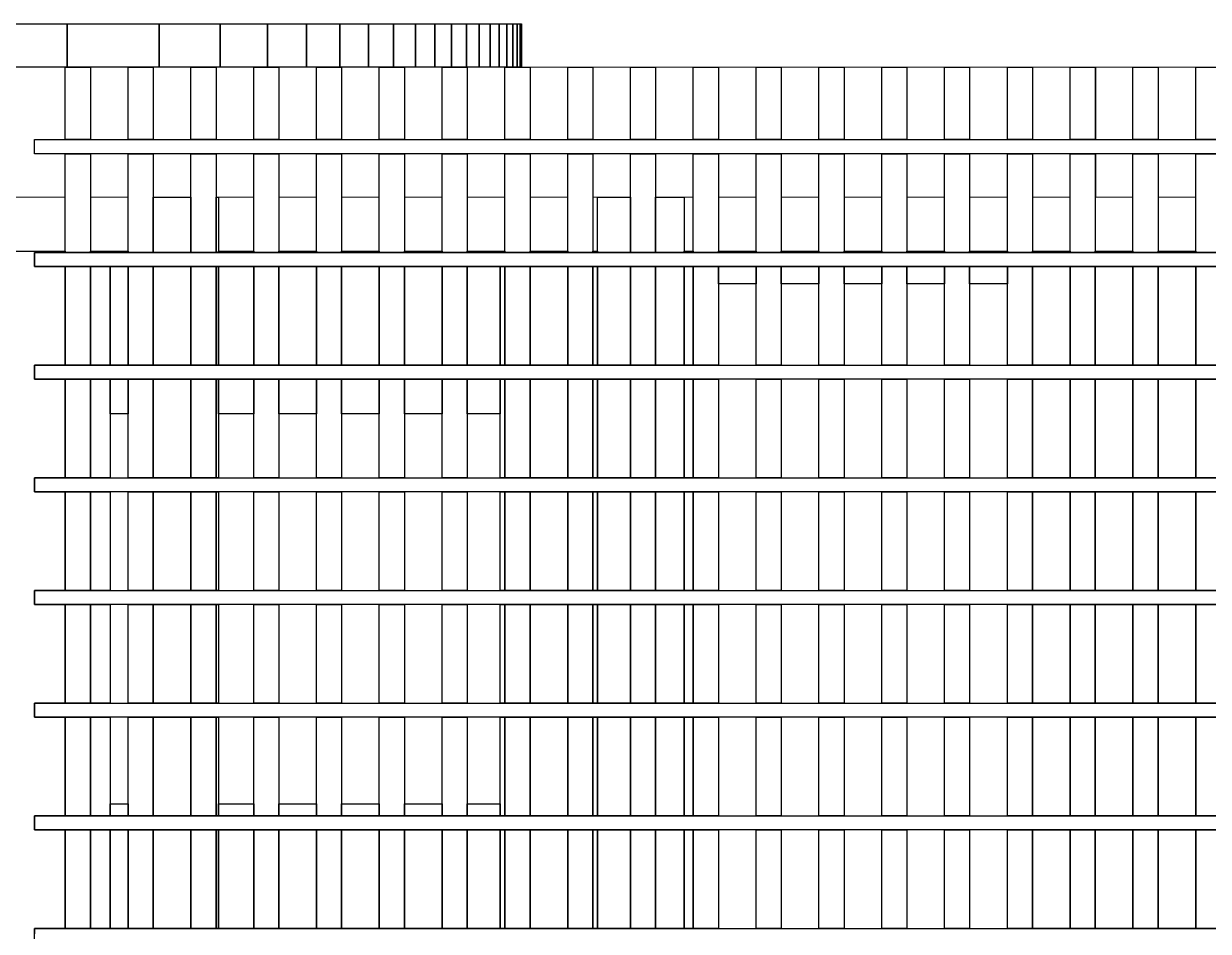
# Model space of a CAD drawing. Header units: millimetres. Extents: x -3142 to 174850, y -55234 to 83000.
# Drawn here: x 129250 to 134720, y -15338 to -11150 of the extents above; entities that cross this region are included whole.
import ezdxf

# ---------------------------------------------------------------- set-up
doc = ezdxf.new("R2010")
doc.units = ezdxf.units.MM
for name, color, linetype, lineweight in [('E-ELEV', 7, 'Continuous', 25), ('E-ELEV-FINE', 8, 'Continuous', 13), ('E-GLAS', 4, 'Continuous', 13)]:
    doc.layers.add(name, color=color, linetype=linetype, lineweight=lineweight)

msp = doc.modelspace()

# ---------------------------------------------------------------- linework, layer by layer
at = {"layer": 'E-ELEV'}
for points in [[(128250, -11150), (129450, -11150), (129450, -11350), (129442, -11350), (128250, -11350), (128250, -11150)], [(129875.9, -11150), (129875.9, -11350), (129848, -11350), (129732, -11350), (129558, -11350), (129450, -11350), (129450, -11150), (129875.9, -11150)], [(130157.1, -11150), (130157.1, -11350), (130138, -11350), (130022, -11350), (129950, -11350), (129875.9, -11350), (129875.9, -11150), (130157.1, -11150)], [(130375.9, -11150), (130375.9, -11350), (130312, -11350), (130157.1, -11350), (130157.1, -11150), (130375.9, -11150)], [(130556.3, -11150), (130556.3, -11350), (130428, -11350), (130375.9, -11350), (130375.9, -11150), (130556.3, -11150)], [(130709.6, -11150), (130709.6, -11350), (130602, -11350), (130556.3, -11350), (130556.3, -11150), (130709.6, -11150)], [(130842.1, -11150), (130842.1, -11350), (130718, -11350), (130709.6, -11350), (130709.6, -11150), (130842.1, -11150)], [(130957.7, -11150), (130957.7, -11350), (130892, -11350), (130842.1, -11350), (130842.1, -11150), (130957.7, -11150)], [(131059, -11150), (131059, -11350), (131008, -11350), (130957.7, -11350), (130957.7, -11150), (131059, -11150)], [(131148, -11150), (131148, -11350), (131059, -11350), (131059, -11150), (131148, -11150)], [(131226, -11150), (131226, -11350), (131182, -11350), (131148, -11350), (131148, -11150), (131226, -11150)], [(131294, -11150), (131294, -11350), (131226, -11350), (131226, -11150), (131294, -11150)], [(131353, -11150), (131353, -11350), (131298, -11350), (131294, -11350), (131294, -11150), (131353, -11150)], [(131403.4, -11150), (131403.4, -11350), (131353, -11350), (131353, -11150), (131403.4, -11150)], [(131445.9, -11150), (131445.9, -11350), (131403.4, -11350), (131403.4, -11150), (131445.9, -11150)], [(131480.8, -11150), (131480.8, -11350), (131472, -11350), (131445.9, -11350), (131445.9, -11150), (131480.8, -11150)], [(131508.3, -11150), (131508.3, -11350), (131480.8, -11350), (131480.8, -11150), (131508.3, -11150)], [(131528.8, -11150), (131528.8, -11350), (131508.3, -11350), (131508.3, -11150), (131528.8, -11150)], [(131542.4, -11150), (131542.4, -11350), (131528.8, -11350), (131528.8, -11150), (131542.4, -11150)], [(131549.2, -11150), (131549.2, -11350), (131542.4, -11350), (131542.4, -11150), (131549.2, -11150)], [(129442, -11350), (129558, -11350), (129558, -11685), (129442, -11685), (129442, -11350)], [(129732, -11350), (129848, -11350), (129848, -11685), (129732, -11685), (129732, -11350)], [(130022, -11350), (130138, -11350), (130138, -11685), (130022, -11685), (130022, -11350)], [(130312, -11350), (130428, -11350), (130428, -11685), (130312, -11685), (130312, -11350)], [(130602, -11350), (130718, -11350), (130718, -11685), (130602, -11685), (130602, -11350)], [(130892, -11350), (131008, -11350), (131008, -11685), (130892, -11685), (130892, -11350)], [(131182, -11350), (131298, -11350), (131298, -11685), (131182, -11685), (131182, -11350)], [(131472, -11350), (131588, -11350), (131588, -11685), (131472, -11685), (131472, -11350)], [(131762, -11350), (131878, -11350), (131878, -11685), (131762, -11685), (131762, -11350)], [(132052, -11350), (132168, -11350), (132168, -11685), (132052, -11685), (132052, -11350)], [(132342, -11350), (132458, -11350), (132458, -11685), (132342, -11685), (132342, -11350)], [(132632, -11350), (132748, -11350), (132748, -11685), (132632, -11685), (132632, -11350)], [(132922, -11350), (133038, -11350), (133038, -11685), (132922, -11685), (132922, -11350)], [(133212, -11350), (133328, -11350), (133328, -11685), (133212, -11685), (133212, -11350)], [(133502, -11350), (133618, -11350), (133618, -11685), (133502, -11685), (133502, -11350)], [(133792, -11350), (133908, -11350), (133908, -11685), (133792, -11685), (133792, -11350)], [(134082, -11350), (134198, -11350), (134198, -11685), (134082, -11685), (134082, -11350)], [(134372, -11350), (134488, -11350), (134488, -11685), (134372, -11685), (134372, -11350)], [(134662, -11350), (134778, -11350), (134778, -11685), (134662, -11685), (134662, -11350)], [(129300, -11750), (129300, -11685), (140000, -11685), (140000, -11750), (129300, -11750)], [(129558, -12205), (129442, -12205), (129442, -11750), (129558, -11750), (129558, -12205)], [(129848, -12205), (129732, -12205), (129732, -11750), (129848, -11750), (129848, -12205)], [(130138, -12205), (130022, -12205), (130022, -11750), (130138, -11750), (130138, -12205)], [(130428, -12205), (130312, -12205), (130312, -11750), (130428, -11750), (130428, -12205)], [(130718, -12205), (130602, -12205), (130602, -11750), (130718, -11750), (130718, -12205)], [(131008, -12205), (130892, -12205), (130892, -11750), (131008, -11750), (131008, -12205)], [(131298, -12205), (131182, -12205), (131182, -11750), (131298, -11750), (131298, -12205)], [(131588, -12205), (131472, -12205), (131472, -11750), (131588, -11750), (131588, -12205)], [(131878, -12205), (131762, -12205), (131762, -11750), (131878, -11750), (131878, -12205)], [(132168, -12205), (132052, -12205), (132052, -11750), (132168, -11750), (132168, -12205)], [(132458, -12205), (132342, -12205), (132342, -11750), (132458, -11750), (132458, -12205)], [(132748, -12205), (132632, -12205), (132632, -11750), (132748, -11750), (132748, -12205)], [(133038, -12205), (132922, -12205), (132922, -11750), (133038, -11750), (133038, -12205)], [(133328, -12205), (133212, -12205), (133212, -11750), (133328, -11750), (133328, -12205)], [(133618, -12205), (133502, -12205), (133502, -11750), (133618, -11750), (133618, -12205)], [(133908, -12205), (133792, -12205), (133792, -11750), (133908, -11750), (133908, -12205)], [(134198, -12205), (134082, -12205), (134082, -11750), (134198, -11750), (134198, -12205)], [(134488, -12205), (134372, -12205), (134372, -11750), (134488, -11750), (134488, -12205)], [(134778, -12205), (134662, -12205), (134662, -11750), (134778, -11750), (134778, -12205)], [(130022, -11950), (130022, -12205), (129848, -12205), (129848, -11950), (130022, -11950)], [(130150, -11950), (130150, -12205), (130138, -12205), (130138, -11950), (130150, -11950)], [(131900, -11950), (132052, -11950), (132052, -12205), (131900, -12205), (131900, -11950)], [(132300, -11950), (132300, -12205), (132168, -12205), (132168, -11950), (132300, -11950)], [(129100, -12200), (129442, -12200)], [(129442, -12200), (129442, -12205), (129300, -12205), (129300, -12270), (129442, -12270), (129442, -12725), (129300, -12725), (129300, -12790), (129442, -12790), (129442, -13245), (129300, -13245), (129300, -13310), (129442, -13310), (129442, -13765), (129300, -13765), (129300, -13830), (129442, -13830), (129442, -14285), (129300, -14285), (129300, -14350), (129442, -14350), (129442, -14805), (129300, -14805), (129300, -14870), (129442, -14870), (129442, -15325), (129300, -15325), (129300, -15350)], [(129300, -12270), (129300, -12205), (140000, -12205), (140000, -12270), (129300, -12270)], [(129650, -12205), (129558, -12205), (129558, -12200), (129650, -12200), (129650, -12205)], [(129650, -12200), (129732, -12200), (129732, -12205), (129650, -12205), (129650, -12200)], [(130312, -12200), (130312, -12205), (130150, -12205), (130150, -12200), (130312, -12200)], [(130602, -12200), (130602, -12205), (130428, -12205), (130428, -12200), (130602, -12200)], [(130892, -12200), (130892, -12205), (130718, -12205), (130718, -12200), (130892, -12200)], [(131182, -12200), (131182, -12205), (131008, -12205), (131008, -12200), (131182, -12200)], [(131450, -12205), (131298, -12205), (131298, -12200), (131450, -12200), (131450, -12205)], [(131450, -12200), (131472, -12200), (131472, -12205), (131450, -12205), (131450, -12200)], [(131762, -12200), (131762, -12205), (131588, -12205), (131588, -12200), (131762, -12200)], [(131900, -12200), (131900, -12205), (131878, -12205), (131878, -12200), (131900, -12200)], [(132342, -12200), (132342, -12205), (132300, -12205), (132300, -12200), (132342, -12200)], [(132632, -12200), (132632, -12205), (132458, -12205), (132458, -12200), (132632, -12200)], [(132922, -12200), (132922, -12205), (132748, -12205), (132748, -12200), (132922, -12200)], [(133212, -12200), (133212, -12205), (133038, -12205), (133038, -12200), (133212, -12200)], [(133502, -12200), (133502, -12205), (133328, -12205), (133328, -12200), (133502, -12200)], [(133792, -12200), (133792, -12205), (133618, -12205), (133618, -12200), (133792, -12200)], [(134082, -12200), (134082, -12205), (133908, -12205), (133908, -12200), (134082, -12200)], [(134372, -12200), (134372, -12205), (134198, -12205), (134198, -12200), (134372, -12200)], [(134662, -12200), (134662, -12205), (134488, -12205), (134488, -12200), (134662, -12200)], [(129558, -12725), (129442, -12725), (129442, -12270), (129558, -12270), (129558, -12725)], [(129650, -12725), (129558, -12725), (129558, -12270), (129650, -12270), (129650, -12725)], [(129650, -12270), (129732, -12270), (129732, -12725), (129650, -12725), (129650, -12270)], [(129848, -12725), (129732, -12725), (129732, -12270), (129848, -12270), (129848, -12725)], [(129848, -12270), (130022, -12270), (130022, -12725), (129848, -12725), (129848, -12270)], [(130138, -12725), (130022, -12725), (130022, -12270), (130138, -12270), (130138, -12725)], [(130150, -12725), (130138, -12725), (130138, -12270), (130150, -12270), (130150, -12725)], [(130150, -12270), (130312, -12270), (130312, -12725), (130150, -12725), (130150, -12270)], [(130428, -12725), (130312, -12725), (130312, -12270), (130428, -12270), (130428, -12725)], [(130428, -12725), (130428, -12270), (130602, -12270), (130602, -12725), (130428, -12725)], [(130718, -12725), (130602, -12725), (130602, -12270), (130718, -12270), (130718, -12725)], [(130892, -12725), (130718, -12725), (130718, -12270), (130892, -12270), (130892, -12725)], [(131008, -12725), (130892, -12725), (130892, -12270), (131008, -12270), (131008, -12725)], [(131182, -12270), (131182, -12725), (131008, -12725), (131008, -12270), (131182, -12270)], [(131298, -12725), (131182, -12725), (131182, -12270), (131298, -12270), (131298, -12725)], [(131450, -12725), (131298, -12725), (131298, -12270), (131450, -12270), (131450, -12725)], [(131450, -12270), (131472, -12270), (131472, -12725), (131450, -12725), (131450, -12270)], [(131588, -12725), (131472, -12725), (131472, -12270), (131588, -12270), (131588, -12725)], [(131762, -12270), (131762, -12725), (131588, -12725), (131588, -12270), (131762, -12270)], [(131878, -12725), (131762, -12725), (131762, -12270), (131878, -12270), (131878, -12725)], [(131878, -12270), (131900, -12270), (131900, -12725), (131878, -12725), (131878, -12270)], [(131900, -12270), (132052, -12270), (132052, -12725), (131900, -12725), (131900, -12270)], [(132168, -12725), (132052, -12725), (132052, -12270), (132168, -12270), (132168, -12725)], [(132300, -12725), (132168, -12725), (132168, -12270), (132300, -12270), (132300, -12725)], [(132300, -12270), (132342, -12270), (132342, -12725), (132300, -12725), (132300, -12270)], [(132458, -12725), (132342, -12725), (132342, -12270), (132458, -12270), (132458, -12725)], [(132458, -12350), (132458, -12270), (132632, -12270), (132632, -12350), (132458, -12350)], [(132748, -12725), (132632, -12725), (132632, -12270), (132748, -12270), (132748, -12725)], [(132748, -12350), (132748, -12270), (132922, -12270), (132922, -12350), (132748, -12350)], [(133038, -12725), (132922, -12725), (132922, -12270), (133038, -12270), (133038, -12725)], [(133038, -12350), (133038, -12270), (133212, -12270), (133212, -12350), (133038, -12350)], [(133328, -12725), (133212, -12725), (133212, -12270), (133328, -12270), (133328, -12725)], [(133328, -12350), (133328, -12270), (133502, -12270), (133502, -12350), (133328, -12350)], [(133618, -12725), (133502, -12725), (133502, -12270), (133618, -12270), (133618, -12725)], [(133618, -12350), (133618, -12270), (133792, -12270), (133792, -12350), (133618, -12350)], [(133908, -12725), (133792, -12725), (133792, -12270), (133908, -12270), (133908, -12725)], [(134082, -12270), (134082, -12725), (133908, -12725), (133908, -12270), (134082, -12270)], [(134198, -12725), (134082, -12725), (134082, -12270), (134198, -12270), (134198, -12725)], [(134372, -12725), (134198, -12725), (134198, -12270), (134372, -12270), (134372, -12725)], [(134488, -12725), (134372, -12725), (134372, -12270), (134488, -12270), (134488, -12725)], [(134662, -12270), (134662, -12725), (134488, -12725), (134488, -12270), (134662, -12270)], [(134778, -12725), (134662, -12725), (134662, -12270), (134778, -12270), (134778, -12725)], [(129300, -12790), (129300, -12725), (140000, -12725), (140000, -12790), (129300, -12790)], [(129558, -13245), (129442, -13245), (129442, -12790), (129558, -12790), (129558, -13245)], [(129650, -13245), (129558, -13245), (129558, -12790), (129650, -12790), (129650, -12950), (129650, -13245)], [(129650, -12950), (129650, -12790), (129732, -12790), (129732, -12950), (129650, -12950)], [(129848, -13245), (129732, -13245), (129732, -12790), (129848, -12790), (129848, -13245)], [(129848, -12790), (130022, -12790), (130022, -13245), (129848, -13245), (129848, -12790)], [(130138, -13245), (130022, -13245), (130022, -12790), (130138, -12790), (130138, -13245)], [(130150, -13245), (130138, -13245), (130138, -12790), (130150, -12790), (130150, -13245)], [(130150, -12950), (130150, -12790), (130312, -12790), (130312, -12950), (130150, -12950)], [(130428, -13245), (130312, -13245), (130312, -12790), (130428, -12790), (130428, -13245)], [(130428, -12950), (130428, -12790), (130602, -12790), (130602, -12950), (130428, -12950)], [(130718, -13245), (130602, -13245), (130602, -12790), (130718, -12790), (130718, -13245)], [(130718, -12950), (130718, -12790), (130892, -12790), (130892, -12950), (130718, -12950)], [(131008, -13245), (130892, -13245), (130892, -12790), (131008, -12790), (131008, -13245)], [(131008, -12950), (131008, -12790), (131182, -12790), (131182, -12950), (131008, -12950)], [(131298, -13245), (131182, -13245), (131182, -12790), (131298, -12790), (131298, -13245)], [(131450, -12950), (131298, -12950), (131298, -12790), (131450, -12790), (131450, -12950)], [(131450, -12790), (131472, -12790), (131472, -13245), (131450, -13245), (131450, -12790)], [(131588, -13245), (131472, -13245), (131472, -12790), (131588, -12790), (131588, -13245)], [(131762, -12790), (131762, -13245), (131588, -13245), (131588, -12790), (131762, -12790)], [(131878, -13245), (131762, -13245), (131762, -12790), (131878, -12790), (131878, -13245)], [(131878, -12790), (131900, -12790), (131900, -13245), (131878, -13245), (131878, -12790)], [(131900, -12790), (132052, -12790), (132052, -13245), (131900, -13245), (131900, -12790)], [(132168, -13245), (132052, -13245), (132052, -12790), (132168, -12790), (132168, -13245)], [(132300, -13245), (132168, -13245), (132168, -12790), (132300, -12790), (132300, -13245)], [(132300, -12790), (132342, -12790), (132342, -13245), (132300, -13245), (132300, -12790)], [(132458, -13245), (132342, -13245), (132342, -12790), (132458, -12790), (132458, -13245)], [(132748, -13245), (132632, -13245), (132632, -12790), (132748, -12790), (132748, -13245)], [(133038, -13245), (132922, -13245), (132922, -12790), (133038, -12790), (133038, -13245)], [(133328, -13245), (133212, -13245), (133212, -12790), (133328, -12790), (133328, -13245)], [(133618, -13245), (133502, -13245), (133502, -12790), (133618, -12790), (133618, -13245)], [(133908, -13245), (133792, -13245), (133792, -12790), (133908, -12790), (133908, -13245)], [(134082, -12790), (134082, -13245), (133908, -13245), (133908, -12790), (134082, -12790)], [(134198, -13245), (134082, -13245), (134082, -12790), (134198, -12790), (134198, -13245)], [(134372, -13245), (134198, -13245), (134198, -12790), (134372, -12790), (134372, -13245)], [(134488, -13245), (134372, -13245), (134372, -12790), (134488, -12790), (134488, -13245)], [(134662, -12790), (134662, -13245), (134488, -13245), (134488, -12790), (134662, -12790)], [(134778, -13245), (134662, -13245), (134662, -12790), (134778, -12790), (134778, -13245)], [(129300, -13310), (129300, -13245), (140000, -13245), (140000, -13310), (129300, -13310)], [(129558, -13765), (129442, -13765), (129442, -13310), (129558, -13310), (129558, -13765)], [(129650, -13765), (129558, -13765), (129558, -13310), (129650, -13310), (129650, -13765)], [(129848, -13765), (129732, -13765), (129732, -13310), (129848, -13310), (129848, -13765)], [(129848, -13310), (130022, -13310), (130022, -13765), (129848, -13765), (129848, -13310)], [(130138, -13765), (130022, -13765), (130022, -13310), (130138, -13310), (130138, -13765)], [(130150, -13765), (130138, -13765), (130138, -13310), (130150, -13310), (130150, -13765)], [(130428, -13765), (130312, -13765), (130312, -13310), (130428, -13310), (130428, -13765)], [(130718, -13765), (130602, -13765), (130602, -13310), (130718, -13310), (130718, -13765)], [(131008, -13765), (130892, -13765), (130892, -13310), (131008, -13310), (131008, -13765)], [(131298, -13765), (131182, -13765), (131182, -13310), (131298, -13310), (131298, -13765)], [(131450, -13310), (131472, -13310), (131472, -13765), (131450, -13765), (131450, -13310)], [(131588, -13765), (131472, -13765), (131472, -13310), (131588, -13310), (131588, -13765)], [(131762, -13310), (131762, -13765), (131588, -13765), (131588, -13310), (131762, -13310)], [(131878, -13765), (131762, -13765), (131762, -13310), (131878, -13310), (131878, -13765)], [(131878, -13310), (131900, -13310), (131900, -13765), (131878, -13765), (131878, -13310)], [(131900, -13310), (132052, -13310), (132052, -13765), (131900, -13765), (131900, -13310)], [(132168, -13765), (132052, -13765), (132052, -13310), (132168, -13310), (132168, -13765)], [(132300, -13765), (132168, -13765), (132168, -13310), (132300, -13310), (132300, -13765)], [(132300, -13310), (132342, -13310), (132342, -13765), (132300, -13765), (132300, -13310)], [(132458, -13765), (132342, -13765), (132342, -13310), (132458, -13310), (132458, -13765)], [(132748, -13765), (132632, -13765), (132632, -13310), (132748, -13310), (132748, -13765)], [(133038, -13765), (132922, -13765), (132922, -13310), (133038, -13310), (133038, -13765)], [(133328, -13765), (133212, -13765), (133212, -13310), (133328, -13310), (133328, -13765)], [(133618, -13765), (133502, -13765), (133502, -13310), (133618, -13310), (133618, -13765)], [(133908, -13765), (133792, -13765), (133792, -13310), (133908, -13310), (133908, -13765)], [(134082, -13310), (134082, -13765), (133908, -13765), (133908, -13310), (134082, -13310)], [(134198, -13765), (134082, -13765), (134082, -13310), (134198, -13310), (134198, -13765)], [(134372, -13765), (134198, -13765), (134198, -13310), (134372, -13310), (134372, -13765)], [(134488, -13765), (134372, -13765), (134372, -13310), (134488, -13310), (134488, -13765)], [(134662, -13310), (134662, -13765), (134488, -13765), (134488, -13310), (134662, -13310)], [(134778, -13765), (134662, -13765), (134662, -13310), (134778, -13310), (134778, -13765)], [(129300, -13830), (129300, -13765), (140000, -13765), (140000, -13830), (129300, -13830)], [(129558, -14285), (129442, -14285), (129442, -13830), (129558, -13830), (129558, -14285)], [(129650, -14285), (129558, -14285), (129558, -13830), (129650, -13830), (129650, -14285)], [(129848, -14285), (129732, -14285), (129732, -13830), (129848, -13830), (129848, -14285)], [(129848, -13830), (130022, -13830), (130022, -14285), (129848, -14285), (129848, -13830)], [(130138, -14285), (130022, -14285), (130022, -13830), (130138, -13830), (130138, -14285)], [(130150, -14285), (130138, -14285), (130138, -13830), (130150, -13830), (130150, -14285)], [(130428, -14285), (130312, -14285), (130312, -13830), (130428, -13830), (130428, -14285)], [(130718, -14285), (130602, -14285), (130602, -13830), (130718, -13830), (130718, -14285)], [(131008, -14285), (130892, -14285), (130892, -13830), (131008, -13830), (131008, -14285)], [(131298, -14285), (131182, -14285), (131182, -13830), (131298, -13830), (131298, -14285)], [(131450, -13830), (131472, -13830), (131472, -14285), (131450, -14285), (131450, -13830)], [(131588, -14285), (131472, -14285), (131472, -13830), (131588, -13830), (131588, -14285)], [(131762, -13830), (131762, -14285), (131588, -14285), (131588, -13830), (131762, -13830)], [(131878, -14285), (131762, -14285), (131762, -13830), (131878, -13830), (131878, -14285)], [(131878, -13830), (131900, -13830), (131900, -14285), (131878, -14285), (131878, -13830)], [(131900, -13830), (132052, -13830), (132052, -14285), (131900, -14285), (131900, -13830)], [(132168, -14285), (132052, -14285), (132052, -13830), (132168, -13830), (132168, -14285)], [(132300, -14285), (132168, -14285), (132168, -13830), (132300, -13830), (132300, -14285)], [(132300, -13830), (132342, -13830), (132342, -14285), (132300, -14285), (132300, -13830)], [(132458, -14285), (132342, -14285), (132342, -13830), (132458, -13830), (132458, -14285)], [(132748, -14285), (132632, -14285), (132632, -13830), (132748, -13830), (132748, -14285)], [(133038, -14285), (132922, -14285), (132922, -13830), (133038, -13830), (133038, -14285)], [(133328, -14285), (133212, -14285), (133212, -13830), (133328, -13830), (133328, -14285)], [(133618, -14285), (133502, -14285), (133502, -13830), (133618, -13830), (133618, -14285)], [(133908, -14285), (133792, -14285), (133792, -13830), (133908, -13830), (133908, -14285)], [(134082, -13830), (134082, -14285), (133908, -14285), (133908, -13830), (134082, -13830)], [(134198, -14285), (134082, -14285), (134082, -13830), (134198, -13830), (134198, -14285)], [(134372, -14285), (134198, -14285), (134198, -13830), (134372, -13830), (134372, -14285)], [(134488, -14285), (134372, -14285), (134372, -13830), (134488, -13830), (134488, -14285)], [(134662, -13830), (134662, -14285), (134488, -14285), (134488, -13830), (134662, -13830)], [(134778, -14285), (134662, -14285), (134662, -13830), (134778, -13830), (134778, -14285)], [(129300, -14350), (129300, -14285), (140000, -14285), (140000, -14350), (129300, -14350)], [(129558, -14805), (129442, -14805), (129442, -14350), (129558, -14350), (129558, -14805)], [(129650, -14805), (129558, -14805), (129558, -14350), (129650, -14350), (129650, -14750), (129650, -14805)], [(129848, -14805), (129732, -14805), (129732, -14350), (129848, -14350), (129848, -14805)], [(129848, -14350), (130022, -14350), (130022, -14805), (129848, -14805), (129848, -14350)], [(130138, -14805), (130022, -14805), (130022, -14350), (130138, -14350), (130138, -14805)], [(130150, -14805), (130138, -14805), (130138, -14350), (130150, -14350), (130150, -14805)], [(130428, -14805), (130312, -14805), (130312, -14350), (130428, -14350), (130428, -14805)], [(130718, -14805), (130602, -14805), (130602, -14350), (130718, -14350), (130718, -14805)], [(131008, -14805), (130892, -14805), (130892, -14350), (131008, -14350), (131008, -14805)], [(131298, -14805), (131182, -14805), (131182, -14350), (131298, -14350), (131298, -14805)], [(131450, -14350), (131472, -14350), (131472, -14805), (131450, -14805), (131450, -14350)], [(131588, -14805), (131472, -14805), (131472, -14350), (131588, -14350), (131588, -14805)], [(131762, -14350), (131762, -14805), (131588, -14805), (131588, -14350), (131762, -14350)], [(131878, -14805), (131762, -14805), (131762, -14350), (131878, -14350), (131878, -14805)], [(131878, -14350), (131900, -14350), (131900, -14805), (131878, -14805), (131878, -14350)], [(131900, -14350), (132052, -14350), (132052, -14805), (131900, -14805), (131900, -14350)], [(132168, -14805), (132052, -14805), (132052, -14350), (132168, -14350), (132168, -14805)], [(132300, -14805), (132168, -14805), (132168, -14350), (132300, -14350), (132300, -14805)], [(132300, -14350), (132342, -14350), (132342, -14805), (132300, -14805), (132300, -14350)], [(132458, -14805), (132342, -14805), (132342, -14350), (132458, -14350), (132458, -14805)], [(132748, -14805), (132632, -14805), (132632, -14350), (132748, -14350), (132748, -14805)], [(133038, -14805), (132922, -14805), (132922, -14350), (133038, -14350), (133038, -14805)], [(133328, -14805), (133212, -14805), (133212, -14350), (133328, -14350), (133328, -14805)], [(133618, -14805), (133502, -14805), (133502, -14350), (133618, -14350), (133618, -14805)], [(133908, -14805), (133792, -14805), (133792, -14350), (133908, -14350), (133908, -14805)], [(134082, -14350), (134082, -14805), (133908, -14805), (133908, -14350), (134082, -14350)], [(134198, -14805), (134082, -14805), (134082, -14350), (134198, -14350), (134198, -14805)], [(134372, -14805), (134198, -14805), (134198, -14350), (134372, -14350), (134372, -14805)], [(134488, -14805), (134372, -14805), (134372, -14350), (134488, -14350), (134488, -14805)], [(134662, -14350), (134662, -14805), (134488, -14805), (134488, -14350), (134662, -14350)], [(134778, -14805), (134662, -14805), (134662, -14350), (134778, -14350), (134778, -14805)], [(129650, -14750), (129732, -14750), (129732, -14805), (129650, -14805), (129650, -14750)], [(130312, -14750), (130312, -14805), (130150, -14805), (130150, -14750), (130312, -14750)], [(130602, -14750), (130602, -14805), (130428, -14805), (130428, -14750), (130602, -14750)], [(130892, -14750), (130892, -14805), (130718, -14805), (130718, -14750), (130892, -14750)], [(131182, -14750), (131182, -14805), (131008, -14805), (131008, -14750), (131182, -14750)], [(131450, -14805), (131298, -14805), (131298, -14750), (131450, -14750), (131450, -14805)], [(129300, -14870), (129300, -14805), (140000, -14805), (140000, -14870), (129300, -14870)], [(129558, -15325), (129442, -15325), (129442, -14870), (129558, -14870), (129558, -15325)], [(129650, -15325), (129558, -15325), (129558, -14870), (129650, -14870), (129650, -15325)], [(129650, -14870), (129732, -14870), (129732, -15325), (129650, -15325), (129650, -14870)], [(129848, -15325), (129732, -15325), (129732, -14870), (129848, -14870), (129848, -15325)], [(129848, -14870), (130022, -14870), (130022, -15325), (129848, -15325), (129848, -14870)], [(130138, -15325), (130022, -15325), (130022, -14870), (130138, -14870), (130138, -15325)], [(130150, -15325), (130138, -15325), (130138, -14870), (130150, -14870), (130150, -15325)], [(130312, -14870), (130312, -15325), (130150, -15325), (130150, -14870), (130312, -14870)], [(130428, -15325), (130312, -15325), (130312, -14870), (130428, -14870), (130428, -15325)], [(130428, -14870), (130602, -14870), (130602, -15325), (130428, -15325), (130428, -14870)], [(130718, -15325), (130602, -15325), (130602, -14870), (130718, -14870), (130718, -15325)], [(130718, -15325), (130718, -14870), (130892, -14870), (130892, -15325), (130718, -15325)], [(131008, -15325), (130892, -15325), (130892, -14870), (131008, -14870), (131008, -15325)], [(131182, -15325), (131008, -15325), (131008, -14870), (131182, -14870), (131182, -15325)], [(131298, -15325), (131182, -15325), (131182, -14870), (131298, -14870), (131298, -15325)], [(131450, -15325), (131298, -15325), (131298, -14870), (131450, -14870), (131450, -15325)], [(131450, -14870), (131472, -14870), (131472, -15325), (131450, -15325), (131450, -14870)], [(131588, -15325), (131472, -15325), (131472, -14870), (131588, -14870), (131588, -15325)], [(131762, -14870), (131762, -15325), (131588, -15325), (131588, -14870), (131762, -14870)], [(131878, -15325), (131762, -15325), (131762, -14870), (131878, -14870), (131878, -15325)], [(131878, -14870), (131900, -14870), (131900, -15325), (131878, -15325), (131878, -14870)], [(131900, -14870), (132052, -14870), (132052, -15325), (131900, -15325), (131900, -14870)], [(132168, -15325), (132052, -15325), (132052, -14870), (132168, -14870), (132168, -15325)], [(132300, -15325), (132168, -15325), (132168, -14870), (132300, -14870), (132300, -15325)], [(132300, -14870), (132342, -14870), (132342, -15325), (132300, -15325), (132300, -14870)], [(132458, -15325), (132342, -15325), (132342, -14870), (132458, -14870), (132458, -15325)], [(132748, -15325), (132632, -15325), (132632, -14870), (132748, -14870), (132748, -15325)], [(133038, -15325), (132922, -15325), (132922, -14870), (133038, -14870), (133038, -15325)], [(133328, -15325), (133212, -15325), (133212, -14870), (133328, -14870), (133328, -15325)], [(133618, -15325), (133502, -15325), (133502, -14870), (133618, -14870), (133618, -15325)], [(133908, -15325), (133792, -15325), (133792, -14870), (133908, -14870), (133908, -15325)], [(134082, -14870), (134082, -15325), (133908, -15325), (133908, -14870), (134082, -14870)], [(134198, -15325), (134082, -15325), (134082, -14870), (134198, -14870), (134198, -15325)], [(134372, -15325), (134198, -15325), (134198, -14870), (134372, -14870), (134372, -15325)], [(134488, -15325), (134372, -15325), (134372, -14870), (134488, -14870), (134488, -15325)], [(134662, -14870), (134662, -15325), (134488, -15325), (134488, -14870), (134662, -14870)], [(134778, -15325), (134662, -15325), (134662, -14870), (134778, -14870), (134778, -15325)], [(129300, -15390), (129300, -15325), (140000, -15325), (140000, -15390), (129300, -15390)]]:
    msp.add_lwpolyline(points, dxfattribs=at)
at = {"layer": 'E-ELEV-FINE'}
for points in [[(126700, -11350), (129442, -11350), (129442, -11685), (129300, -11685), (129300, -11750), (129442, -11750), (129442, -11950), (129100, -11950), (128900, -11950), (127950, -11950), (126800, -11950), (126700, -11950), (126700, -11350)], [(129732, -11350), (129732, -11685), (129558, -11685), (129558, -11350), (129732, -11350)], [(130022, -11350), (130022, -11685), (129848, -11685), (129848, -11350), (130022, -11350)], [(130312, -11350), (130312, -11685), (130138, -11685), (130138, -11350), (130312, -11350)], [(130602, -11350), (130602, -11685), (130428, -11685), (130428, -11350), (130602, -11350)], [(130892, -11350), (130892, -11685), (130718, -11685), (130718, -11350), (130892, -11350)], [(131182, -11350), (131182, -11685), (131008, -11685), (131008, -11350), (131182, -11350)], [(131472, -11350), (131472, -11685), (131298, -11685), (131298, -11350), (131472, -11350)], [(131762, -11350), (131762, -11685), (131588, -11685), (131588, -11350), (131762, -11350)], [(132052, -11350), (132052, -11685), (131878, -11685), (131878, -11350), (132052, -11350)], [(132342, -11350), (132342, -11685), (132168, -11685), (132168, -11350), (132342, -11350)], [(132632, -11350), (132632, -11685), (132458, -11685), (132458, -11350), (132632, -11350)], [(132922, -11350), (132922, -11685), (132748, -11685), (132748, -11350), (132922, -11350)], [(133212, -11350), (133212, -11685), (133038, -11685), (133038, -11350), (133212, -11350)], [(133502, -11350), (133502, -11685), (133328, -11685), (133328, -11350), (133502, -11350)], [(133792, -11350), (133792, -11685), (133618, -11685), (133618, -11350), (133792, -11350)], [(134082, -11350), (134082, -11685), (133908, -11685), (133908, -11350), (134082, -11350)], [(134200, -11350), (134200, -11685), (134198, -11685), (134198, -11350), (134200, -11350)], [(134372, -11350), (134372, -11685), (134200, -11685), (134200, -11350), (134372, -11350)], [(134662, -11350), (134662, -11685), (134488, -11685), (134488, -11350), (134662, -11350)], [(129558, -11950), (129558, -11750), (129732, -11750), (129732, -11950), (129558, -11950)], [(129848, -11950), (129848, -11750), (130022, -11750), (130022, -11950), (129950, -11950), (129848, -11950)], [(130138, -11950), (130138, -11750), (130312, -11750), (130312, -11950), (130150, -11950), (130138, -11950)], [(130428, -11950), (130428, -11750), (130602, -11750), (130602, -11950), (130428, -11950)], [(130718, -11950), (130718, -11750), (130892, -11750), (130892, -11950), (130718, -11950)], [(131008, -11950), (131008, -11750), (131182, -11750), (131182, -11950), (131008, -11950)], [(131298, -11950), (131298, -11750), (131472, -11750), (131472, -11950), (131298, -11950)], [(131588, -11950), (131588, -11750), (131762, -11750), (131762, -11950), (131588, -11950)], [(131878, -11950), (131878, -11750), (132052, -11750), (132052, -11950), (132000, -11950), (131900, -11950), (131878, -11950)], [(132168, -11950), (132168, -11750), (132342, -11750), (132342, -11950), (132300, -11950), (132200, -11950), (132168, -11950)], [(132458, -11950), (132458, -11750), (132632, -11750), (132632, -11950), (132458, -11950)], [(132748, -11950), (132748, -11750), (132922, -11750), (132922, -11950), (132748, -11950)], [(133038, -11950), (133038, -11750), (133212, -11750), (133212, -11950), (133038, -11950)], [(133328, -11950), (133328, -11750), (133502, -11750), (133502, -11950), (133328, -11950)], [(133618, -11950), (133618, -11750), (133792, -11750), (133792, -11950), (133618, -11950)], [(133908, -11950), (133908, -11750), (134082, -11750), (134082, -11950), (133908, -11950)], [(134200, -11950), (134198, -11950), (134198, -11750), (134200, -11750), (134200, -11950)], [(134200, -11750), (134372, -11750), (134372, -11950), (134300, -11950), (134200, -11950), (134200, -11750)], [(134488, -11950), (134488, -11750), (134662, -11750), (134662, -11950), (134488, -11950)], [(129442, -11950), (129442, -12200), (129100, -12200), (129100, -11950), (129442, -11950)], [(129732, -11950), (129732, -12200), (129650, -12200), (129558, -12200), (129558, -11950), (129732, -11950)], [(130312, -11950), (130312, -12200), (130150, -12200), (130150, -11950), (130312, -11950)], [(130602, -11950), (130602, -12200), (130428, -12200), (130428, -11950), (130602, -11950)], [(130892, -11950), (130892, -12200), (130718, -12200), (130718, -11950), (130892, -11950)], [(131182, -11950), (131182, -12200), (131008, -12200), (131008, -11950), (131182, -11950)], [(131472, -11950), (131472, -12200), (131450, -12200), (131298, -12200), (131298, -11950), (131472, -11950)], [(131762, -11950), (131762, -12200), (131588, -12200), (131588, -11950), (131762, -11950)], [(131900, -11950), (131900, -12200), (131878, -12200), (131878, -11950), (131900, -11950)], [(132342, -11950), (132342, -12200), (132300, -12200), (132300, -11950), (132342, -11950)], [(132632, -11950), (132632, -12200), (132458, -12200), (132458, -11950), (132632, -11950)], [(132922, -11950), (132922, -12200), (132748, -12200), (132748, -11950), (132922, -11950)], [(133212, -11950), (133212, -12200), (133038, -12200), (133038, -11950), (133212, -11950)], [(133502, -11950), (133502, -12200), (133328, -12200), (133328, -11950), (133502, -11950)], [(133792, -11950), (133792, -12200), (133618, -12200), (133618, -11950), (133792, -11950)], [(134082, -11950), (134082, -12200), (133908, -12200), (133908, -11950), (134082, -11950)], [(134372, -11950), (134372, -12200), (134198, -12200), (134198, -11950), (134372, -11950)], [(134662, -11950), (134662, -12200), (134488, -12200), (134488, -11950), (134662, -11950)]]:
    msp.add_lwpolyline(points, dxfattribs=at)
at = {"layer": 'E-GLAS'}
for points in [[(132632, -12350), (132632, -12725), (132458, -12725), (132458, -12350), (132632, -12350)], [(132922, -12350), (132922, -12725), (132748, -12725), (132748, -12350), (132922, -12350)], [(133212, -12350), (133212, -12725), (133038, -12725), (133038, -12350), (133212, -12350)], [(133502, -12350), (133502, -12725), (133328, -12725), (133328, -12350), (133502, -12350)], [(133792, -12350), (133792, -12725), (133618, -12725), (133618, -12350), (133792, -12350)], [(132458, -12790), (132632, -12790), (132632, -13245), (132458, -13245), (132458, -12790)], [(132748, -13245), (132748, -12790), (132922, -12790), (132922, -13245), (132748, -13245)], [(133212, -13245), (133038, -13245), (133038, -12790), (133212, -12790), (133212, -13245)], [(133502, -12790), (133502, -13245), (133328, -13245), (133328, -12790), (133502, -12790)], [(133618, -12790), (133792, -12790), (133792, -13245), (133618, -13245), (133618, -12790)], [(129732, -12950), (129732, -13245), (129650, -13245), (129650, -12950), (129732, -12950)], [(130312, -12950), (130312, -13245), (130150, -13245), (130150, -12950), (130312, -12950)], [(130602, -12950), (130602, -13245), (130428, -13245), (130428, -12950), (130602, -12950)], [(130892, -12950), (130892, -13245), (130718, -13245), (130718, -12950), (130892, -12950)], [(131182, -12950), (131182, -13245), (131008, -13245), (131008, -12950), (131182, -12950)], [(131450, -13245), (131298, -13245), (131298, -12950), (131450, -12950), (131450, -13245)], [(129650, -13310), (129732, -13310), (129732, -13765), (129650, -13765), (129650, -13310)], [(130150, -13765), (130150, -13310), (130312, -13310), (130312, -13765), (130150, -13765)], [(130602, -13765), (130428, -13765), (130428, -13310), (130602, -13310), (130602, -13765)], [(130892, -13310), (130892, -13765), (130718, -13765), (130718, -13310), (130892, -13310)], [(131008, -13310), (131182, -13310), (131182, -13765), (131008, -13765), (131008, -13310)], [(131450, -13765), (131298, -13765), (131298, -13310), (131450, -13310), (131450, -13765)], [(132458, -13310), (132632, -13310), (132632, -13765), (132458, -13765), (132458, -13310)], [(132748, -13765), (132748, -13310), (132922, -13310), (132922, -13765), (132748, -13765)], [(133212, -13765), (133038, -13765), (133038, -13310), (133212, -13310), (133212, -13765)], [(133502, -13310), (133502, -13765), (133328, -13765), (133328, -13310), (133502, -13310)], [(133618, -13310), (133792, -13310), (133792, -13765), (133618, -13765), (133618, -13310)], [(129650, -13830), (129732, -13830), (129732, -14285), (129650, -14285), (129650, -13830)], [(130150, -14285), (130150, -13830), (130312, -13830), (130312, -14285), (130150, -14285)], [(130602, -14285), (130428, -14285), (130428, -13830), (130602, -13830), (130602, -14285)], [(130892, -13830), (130892, -14285), (130718, -14285), (130718, -13830), (130892, -13830)], [(131008, -13830), (131182, -13830), (131182, -14285), (131008, -14285), (131008, -13830)], [(131450, -14285), (131298, -14285), (131298, -13830), (131450, -13830), (131450, -14285)], [(132458, -13830), (132632, -13830), (132632, -14285), (132458, -14285), (132458, -13830)], [(132748, -14285), (132748, -13830), (132922, -13830), (132922, -14285), (132748, -14285)], [(133212, -14285), (133038, -14285), (133038, -13830), (133212, -13830), (133212, -14285)], [(133502, -13830), (133502, -14285), (133328, -14285), (133328, -13830), (133502, -13830)], [(133618, -13830), (133792, -13830), (133792, -14285), (133618, -14285), (133618, -13830)], [(129650, -14350), (129732, -14350), (129732, -14750), (129650, -14750), (129650, -14350)], [(130150, -14750), (130150, -14350), (130312, -14350), (130312, -14750), (130150, -14750)], [(130428, -14750), (130428, -14350), (130602, -14350), (130602, -14750), (130428, -14750)], [(130718, -14750), (130718, -14350), (130892, -14350), (130892, -14750), (130718, -14750)], [(131008, -14750), (131008, -14350), (131182, -14350), (131182, -14750), (131008, -14750)], [(131450, -14750), (131298, -14750), (131298, -14350), (131450, -14350), (131450, -14750)], [(132458, -14350), (132632, -14350), (132632, -14805), (132458, -14805), (132458, -14350)], [(132748, -14805), (132748, -14350), (132922, -14350), (132922, -14805), (132748, -14805)], [(133212, -14805), (133038, -14805), (133038, -14350), (133212, -14350), (133212, -14805)], [(133502, -14350), (133502, -14805), (133328, -14805), (133328, -14350), (133502, -14350)], [(133618, -14350), (133792, -14350), (133792, -14805), (133618, -14805), (133618, -14350)], [(132458, -14870), (132632, -14870), (132632, -15325), (132458, -15325), (132458, -14870)], [(132748, -15325), (132748, -14870), (132922, -14870), (132922, -15325), (132748, -15325)], [(133212, -15325), (133038, -15325), (133038, -14870), (133212, -14870), (133212, -15325)], [(133502, -14870), (133502, -15325), (133328, -15325), (133328, -14870), (133502, -14870)], [(133618, -14870), (133792, -14870), (133792, -15325), (133618, -15325), (133618, -14870)]]:
    msp.add_lwpolyline(points, dxfattribs=at)

doc.saveas('drawing.dxf')
